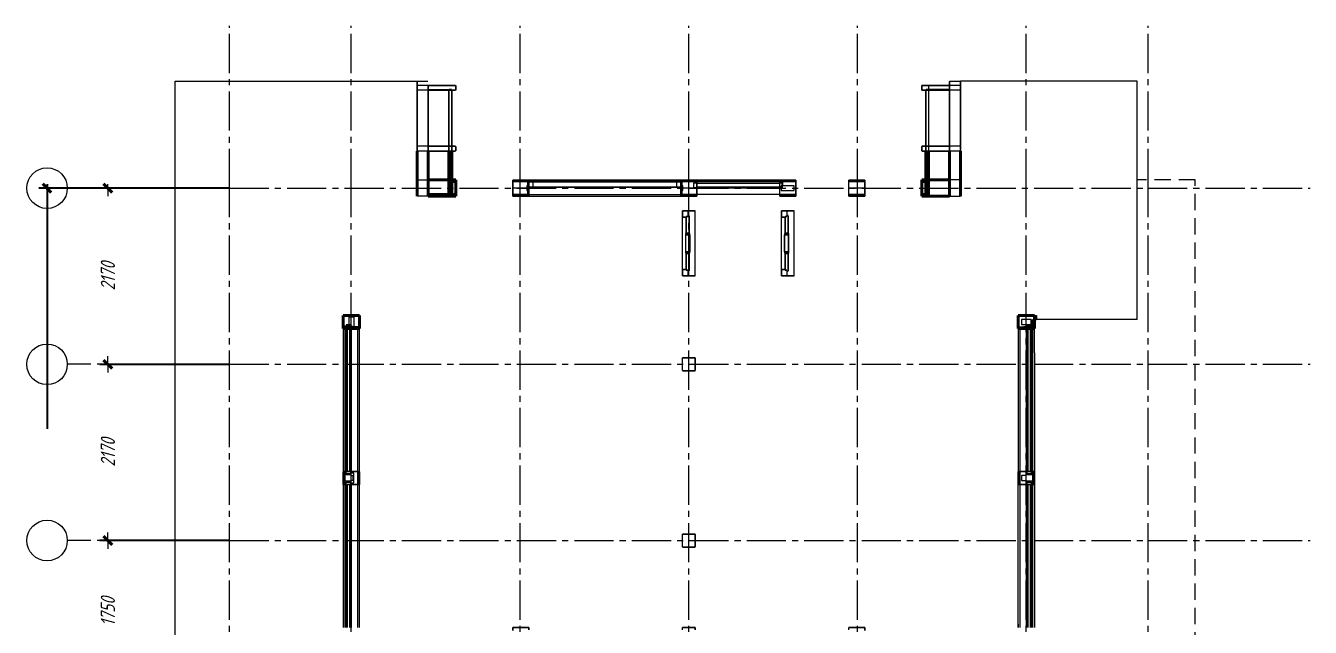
# Model space of a CAD drawing. Header units: millimetres. Extents: x 0 to 5040, y 0 to 770.
# Drawn here: x 2459.9 to 2776.6, y 621.5 to 769.6 of the extents above; entities that cross this region are included whole.
import ezdxf

# ---------------------------------------------------------------- set-up
doc = ezdxf.new("R2010")
doc.units = ezdxf.units.MM
for name, pattern in [('K5LT32768', [0]), ('K5LT_AXLED', [14.165, 9.665, -1.5, 1.5, -1.5]), ('K5LT_BASIC', [0]), ('K5LT_DASHED', [6, 4, -2]), ('K5LT_THIN', [0])]:
    doc.linetypes.add(name, pattern=pattern)
doc.layers.add('Системный слой', color=7, linetype='Continuous')
doc.styles.add('KDIMTEXTSTYLE', font='GOST_AU.SHX', dxfattribs={"width": 0.96, "oblique": 15, "height": 5})
doc.styles.add('KTEXTSTYLE', font='GOST_AU.SHX', dxfattribs={"width": 0.96, "height": 5})
doc.dimstyles.new('KDIMSTYLE (0.02)', dxfattribs={"dimtxt": 5, "dimasz": 1, "dimexe": 2, "dimexo": 0, "dimgap": 1, "dimtad": 1, "dimlfac": 50, "dimtxsty": 'KDIMTEXTSTYLE', "dimsah": 1, "dimcen": 0, "dimdle": 1, "dimadec": 0, "dimazin": 0, "dimtfac": 0.667, "dimtmove": 0, "dimatfit": 3, "dimfxl": 0, "dimtvp": 1, "dimtolj": 1, "dimtzin": 0, "dimarcsym": 0})

# ---------------------------------------------------------------- blocks, each defined once
blk = doc.blocks.new('U21')
at = {"layer": 'Системный слой', "color": 30, "linetype": 'K5LT_AXLED', "lineweight": 18}
for p, q in [((2490.18, 642.83), (2470.18, 642.83)), ((2510.18, 642.83), (2490.18, 642.83)), ((2510.18, 642.83), (2736.58, 642.83)), ((2736.58, 642.83), (2776.58, 642.83))]:
    blk.add_line(p, q, dxfattribs=at)
at = {"layer": 'Системный слой', "color": 7, "linetype": 'K5LT_THIN', "lineweight": 18}
blk.add_arc((2465.18, 642.83), 5, 0, 360, dxfattribs=at)
blk = doc.blocks.new('U22')
at = {"layer": 'Системный слой', "color": 30, "linetype": 'K5LT_AXLED', "lineweight": 18}
for p, q in [((2490.18, 686.23), (2470.18, 686.23)), ((2510.18, 686.23), (2490.18, 686.23)), ((2510.18, 686.23), (2736.58, 686.23)), ((2736.58, 686.23), (2776.58, 686.23))]:
    blk.add_line(p, q, dxfattribs=at)
at = {"layer": 'Системный слой', "color": 7, "linetype": 'K5LT_THIN', "lineweight": 18}
blk.add_arc((2465.18, 686.23), 5, 0, 360, dxfattribs=at)
blk = doc.blocks.new('U23')
at = {"layer": 'Системный слой', "color": 30, "linetype": 'K5LT_AXLED', "lineweight": 18}
for p, q in [((2490.18, 729.63), (2470.18, 729.63)), ((2510.18, 729.63), (2490.18, 729.63)), ((2510.18, 729.63), (2736.58, 729.63)), ((2736.58, 729.63), (2776.58, 729.63))]:
    blk.add_line(p, q, dxfattribs=at)
at = {"layer": 'Системный слой', "color": 7, "linetype": 'K5LT_THIN', "lineweight": 18}
blk.add_arc((2465.18, 729.63), 5, 0, 360, dxfattribs=at)
blk = doc.blocks.new('U24')
at = {"layer": 'Системный слой', "color": 30, "linetype": 'K5LT_AXLED', "lineweight": 18}
for p, q in [((2510.18, 729.63), (2510.18, 769.63)), ((2510.18, 495.83), (2510.18, 729.63)), ((2510.18, 495.83), (2510.18, 475.83)), ((2510.18, 475.83), (2510.18, 455.83))]:
    blk.add_line(p, q, dxfattribs=at)
at = {"layer": 'Системный слой', "color": 7, "linetype": 'K5LT_THIN', "lineweight": 18}
blk.add_arc((2510.18, 450.83), 5, 0, 360, dxfattribs=at)
blk = doc.blocks.new('U25')
at = {"layer": 'Системный слой', "color": 30, "linetype": 'K5LT_AXLED', "lineweight": 18}
for p, q in [((2540.18, 729.63), (2540.18, 769.63)), ((2540.18, 495.83), (2540.18, 729.63)), ((2540.18, 495.83), (2540.18, 475.83)), ((2540.18, 475.83), (2540.18, 455.83))]:
    blk.add_line(p, q, dxfattribs=at)
at = {"layer": 'Системный слой', "color": 7, "linetype": 'K5LT_THIN', "lineweight": 18}
blk.add_arc((2540.18, 450.83), 5, 0, 360, dxfattribs=at)
blk = doc.blocks.new('U26')
at = {"layer": 'Системный слой', "color": 30, "linetype": 'K5LT_AXLED', "lineweight": 18}
for p, q in [((2581.78, 729.63), (2581.78, 769.63)), ((2581.78, 495.83), (2581.78, 729.63)), ((2581.78, 495.83), (2581.78, 475.83)), ((2581.78, 475.83), (2581.78, 455.83))]:
    blk.add_line(p, q, dxfattribs=at)
at = {"layer": 'Системный слой', "color": 7, "linetype": 'K5LT_THIN', "lineweight": 18}
blk.add_arc((2581.78, 450.83), 5, 0, 360, dxfattribs=at)
blk = doc.blocks.new('U27')
at = {"layer": 'Системный слой', "color": 30, "linetype": 'K5LT_AXLED', "lineweight": 18}
for p, q in [((2623.38, 729.63), (2623.38, 769.63)), ((2623.38, 495.83), (2623.38, 729.63)), ((2623.38, 495.83), (2623.38, 475.83)), ((2623.38, 475.83), (2623.38, 455.83))]:
    blk.add_line(p, q, dxfattribs=at)
at = {"layer": 'Системный слой', "color": 7, "linetype": 'K5LT_THIN', "lineweight": 18}
blk.add_arc((2623.38, 450.83), 5, 0, 360, dxfattribs=at)
blk = doc.blocks.new('U28')
at = {"layer": 'Системный слой', "color": 30, "linetype": 'K5LT_AXLED', "lineweight": 18}
for p, q in [((2664.98, 729.63), (2664.98, 769.63)), ((2664.98, 495.83), (2664.98, 729.63)), ((2664.98, 495.83), (2664.98, 475.83)), ((2664.98, 475.83), (2664.98, 455.83))]:
    blk.add_line(p, q, dxfattribs=at)
at = {"layer": 'Системный слой', "color": 7, "linetype": 'K5LT_THIN', "lineweight": 18}
blk.add_arc((2664.98, 450.83), 5, 0, 360, dxfattribs=at)
blk = doc.blocks.new('U29')
at = {"layer": 'Системный слой', "color": 30, "linetype": 'K5LT_AXLED', "lineweight": 18}
for p, q in [((2706.58, 729.63), (2706.58, 769.63)), ((2706.58, 495.83), (2706.58, 729.63)), ((2706.58, 495.83), (2706.58, 475.83)), ((2706.58, 475.83), (2706.58, 455.83))]:
    blk.add_line(p, q, dxfattribs=at)
at = {"layer": 'Системный слой', "color": 7, "linetype": 'K5LT_THIN', "lineweight": 18}
blk.add_arc((2706.58, 450.83), 5, 0, 360, dxfattribs=at)
blk = doc.blocks.new('U30')
at = {"layer": 'Системный слой', "color": 30, "linetype": 'K5LT_AXLED', "lineweight": 18}
for p, q in [((2736.58, 729.63), (2736.58, 769.63)), ((2736.58, 495.83), (2736.58, 729.63)), ((2736.58, 495.83), (2736.58, 475.83)), ((2736.58, 475.83), (2736.58, 455.83))]:
    blk.add_line(p, q, dxfattribs=at)
at = {"layer": 'Системный слой', "color": 7, "linetype": 'K5LT_THIN', "lineweight": 18}
blk.add_arc((2736.58, 450.83), 5, 0, 360, dxfattribs=at)
blk = doc.blocks.new('U16')
at = {"layer": 'Системный слой'}
for name in ['U24', 'U25', 'U26', 'U27', 'U28', 'U29', 'U30', 'U23', 'U22', 'U21']:
    blk.add_blockref(name, (0, 0), dxfattribs=at)
blk = doc.blocks.new('U46')
at = {"layer": 'Системный слой', "color": 7, "linetype": 'K5LT32768', "lineweight": 18}
for p, q in [((2496.73, 616.03), (2496.73, 755.93)), ((2496.73, 755.93), (2556.39, 755.93)), ((2559.11, 754.93), (2556.39, 754.93)), ((2559.11, 753.73), (2556.39, 753.73)), ((2559.13, 753.93), (2564.26, 753.93)), ((2687.63, 753.93), (2682.5, 753.93)), ((2690.37, 754.93), (2687.65, 754.93)), ((2690.37, 753.73), (2687.65, 753.73)), ((2733.93, 755.93), (2690.37, 755.93)), ((2733.93, 697.23), (2733.93, 755.93)), ((2559.11, 739.93), (2556.39, 739.93)), ((2559.11, 738.73), (2556.39, 738.73)), ((2690.37, 739.93), (2687.65, 739.93)), ((2690.37, 738.73), (2687.65, 738.73)), ((2556.39, 731.63), (2559.11, 731.63)), ((2580.38, 731.23), (2580.38, 731.63)), ((2583.58, 731.63), (2583.58, 731.23)), ((2583.98, 731.63), (2621.38, 731.63)), ((2621.78, 731.23), (2621.78, 731.63)), ((2624.98, 731.63), (2624.98, 731.23)), ((2625.38, 731.63), (2645.78, 731.63)), ((2646.58, 731.23), (2646.58, 731.63)), ((2663.18, 731.23), (2663.18, 731.63)), ((2666.38, 731.63), (2666.38, 731.23)), ((2690.37, 731.63), (2687.65, 731.63)), ((2559.11, 731.23), (2559.13, 731.23)), ((2583.44, 729.63), (2579.98, 729.63)), ((2583.58, 730.23), (2583.44, 730.23)), ((2583.44, 730.23), (2583.44, 729.63)), ((2583.44, 729.63), (2583.44, 729.03)), ((2583.44, 729.03), (2583.58, 729.03)), ((2583.58, 731.23), (2583.58, 730.23)), ((2583.58, 729.03), (2583.58, 730.23)), ((2583.58, 729.03), (2583.58, 728.03)), ((2621.38, 731.23), (2583.98, 731.23)), ((2621.78, 730.23), (2621.78, 731.23)), ((2621.92, 730.23), (2621.78, 730.23)), ((2621.78, 729.03), (2621.78, 730.23)), ((2621.78, 729.03), (2621.92, 729.03)), ((2621.78, 728.03), (2621.78, 729.03)), ((2621.92, 729.63), (2621.92, 730.23)), ((2625.38, 729.63), (2621.92, 729.63)), ((2621.92, 729.03), (2621.92, 729.63)), ((2645.78, 731.23), (2625.38, 731.23)), ((2625.38, 729.73), (2645.78, 729.73)), ((2646.18, 729.73), (2646.18, 730.23)), ((2646.38, 730.23), (2646.18, 730.23)), ((2646.18, 729.73), (2646.18, 729.03)), ((2646.18, 729.03), (2649.38, 729.03)), ((2646.38, 730.23), (2646.58, 730.23)), ((2646.58, 730.23), (2646.58, 731.23)), ((2649.38, 730.23), (2646.58, 730.23)), ((2649.38, 729.03), (2649.38, 730.23)), ((2666.78, 729.63), (2662.78, 729.63)), ((2687.65, 731.23), (2687.63, 731.23)), ((2559.11, 727.63), (2556.39, 727.63)), ((2559.13, 728.03), (2559.11, 728.03)), ((2583.58, 728.03), (2583.58, 727.63)), ((2583.98, 728.03), (2621.38, 728.03)), ((2583.98, 727.63), (2621.38, 727.63)), ((2645.78, 728.03), (2625.38, 728.03)), ((2687.63, 728.03), (2687.65, 728.03)), ((2687.65, 727.63), (2690.37, 727.63)), ((2621.78, 724.03), (2621.78, 708.03)), ((2624.98, 708.03), (2624.98, 724.03)), ((2646.18, 724.03), (2646.18, 708.03)), ((2649.38, 708.03), (2649.38, 724.03)), ((2622.62, 713.93), (2622.62, 718.13)), ((2623.58, 713.93), (2623.58, 718.13)), ((2647.02, 713.93), (2647.02, 718.13)), ((2647.98, 713.93), (2647.98, 718.13)), ((2539.58, 697.83), (2539.58, 695.83)), ((2540.78, 697.83), (2539.58, 697.83)), ((2540.78, 697.83), (2540.78, 695.57)), ((2705.38, 697.23), (2705.38, 696.03)), ((2707.78, 697.23), (2705.38, 697.23)), ((2707.78, 696.03), (2707.78, 697.23)), ((2708.18, 697.23), (2708.58, 697.23)), ((2708.58, 698.23), (2709.12, 698.23)), ((2708.58, 697.23), (2709.12, 697.23)), ((2709.12, 698.23), (2709.12, 697.23)), ((2733.93, 697.23), (2709.12, 697.23)), ((2538.18, 695.43), (2538.58, 695.43)), ((2538.18, 695.03), (2538.18, 659.83)), ((2538.88, 695.43), (2538.58, 695.43)), ((2538.58, 695.03), (2538.58, 659.83)), ((2539.58, 695.43), (2538.88, 695.43)), ((2539.58, 695.57), (2539.58, 695.43)), ((2539.58, 695.57), (2540.08, 695.57)), ((2540.08, 695.43), (2539.58, 695.43)), ((2540.08, 695.57), (2540.78, 695.57)), ((2540.08, 695.43), (2540.78, 695.43)), ((2540.08, 659.83), (2540.08, 695.03)), ((2540.78, 695.57), (2540.78, 695.43)), ((2541.78, 695.43), (2540.78, 695.43)), ((2541.78, 695.43), (2542.18, 695.43)), ((2541.78, 659.83), (2541.78, 695.03)), ((2542.18, 659.83), (2542.18, 695.03)), ((2704.58, 695.43), (2704.98, 695.43)), ((2704.58, 695.03), (2704.58, 659.83)), ((2704.98, 695.43), (2705.98, 695.43)), ((2704.98, 695.03), (2704.98, 659.83)), ((2705.38, 696.03), (2707.78, 696.03)), ((2705.98, 695.57), (2706.68, 695.57)), ((2705.98, 695.43), (2705.98, 695.57)), ((2706.68, 695.43), (2705.98, 695.43)), ((2706.68, 695.57), (2707.18, 695.57)), ((2707.18, 695.43), (2706.68, 695.43)), ((2706.68, 695.03), (2706.68, 659.83)), ((2707.18, 695.57), (2707.18, 695.43)), ((2707.88, 695.43), (2707.18, 695.43)), ((2707.88, 695.43), (2708.18, 695.43)), ((2708.18, 695.43), (2708.58, 695.43)), ((2708.18, 659.83), (2708.18, 695.03)), ((2708.58, 689.03), (2708.58, 695.03)), ((2708.58, 689.03), (2708.58, 659.83)), ((2538.58, 659.03), (2538.18, 659.03)), ((2540.08, 659.03), (2538.58, 659.03)), ((2540.08, 659.03), (2540.08, 659.23)), ((2540.18, 659.43), (2540.18, 659.83)), ((2540.78, 659.43), (2540.18, 659.43)), ((2540.18, 658.83), (2540.18, 659.43)), ((2540.18, 658.83), (2540.58, 658.83)), ((2540.18, 657.63), (2540.18, 658.83)), ((2540.58, 658.83), (2540.58, 657.63)), ((2540.78, 657.03), (2540.78, 659.43)), ((2705.38, 658.83), (2705.38, 657.63)), ((2706.58, 658.83), (2705.38, 658.83)), ((2706.58, 658.83), (2706.58, 659.83)), ((2706.58, 657.63), (2706.58, 658.83)), ((2706.68, 659.23), (2706.68, 659.03)), ((2708.18, 659.03), (2706.68, 659.03)), ((2708.58, 659.03), (2708.18, 659.03)), ((2538.58, 657.43), (2538.18, 657.43)), ((2538.18, 656.63), (2538.18, 621.43)), ((2540.08, 657.43), (2538.58, 657.43)), ((2538.58, 656.63), (2538.58, 621.43)), ((2540.08, 657.23), (2540.08, 657.43)), ((2540.08, 621.43), (2540.08, 656.63)), ((2540.58, 657.63), (2540.18, 657.63)), ((2540.18, 657.03), (2540.18, 657.63)), ((2540.18, 657.03), (2540.78, 657.03)), ((2540.18, 656.63), (2540.18, 657.03)), ((2541.78, 621.43), (2541.78, 656.63)), ((2542.18, 621.43), (2542.18, 656.63)), ((2704.58, 622.23), (2704.58, 656.63)), ((2704.98, 656.63), (2704.98, 621.43)), ((2705.38, 657.63), (2706.58, 657.63)), ((2706.58, 656.63), (2706.58, 657.63)), ((2708.18, 657.43), (2706.68, 657.43)), ((2706.68, 657.43), (2706.68, 657.23)), ((2706.68, 656.63), (2706.68, 621.43)), ((2708.58, 657.43), (2708.18, 657.43)), ((2708.18, 621.43), (2708.18, 656.63)), ((2708.58, 656.63), (2708.58, 621.43)), ((2704.58, 622.23), (2704.58, 621.43)), ((2704.58, 622.23), (2704.58, 622.23)), ((2704.58, 621.43), (2704.58, 622.23))]:
    blk.add_line(p, q, dxfattribs=at)
at = {"layer": 'Системный слой', "color": 5, "linetype": 'K5LT_BASIC', "lineweight": 40}
for p, q in [((2556.39, 731.63), (2556.39, 738.73)), ((2559.13, 731.63), (2559.13, 738.73)), ((2564.26, 731.63), (2564.26, 738.73)), ((2564.94, 738.73), (2564.94, 731.63)), ((2681.82, 731.63), (2681.82, 738.73)), ((2682.5, 731.63), (2682.5, 738.73)), ((2687.63, 731.63), (2687.63, 738.73)), ((2690.37, 738.73), (2690.37, 731.63)), ((2556.39, 727.63), (2556.39, 731.63)), ((2559.11, 731.63), (2559.13, 731.63)), ((2559.11, 731.23), (2559.11, 731.63)), ((2559.13, 731.63), (2564.26, 731.63)), ((2559.13, 731.23), (2559.13, 731.63)), ((2564.26, 731.63), (2564.94, 731.63)), ((2564.26, 731.23), (2564.26, 731.63)), ((2564.94, 731.63), (2565.95, 731.63)), ((2564.94, 731.63), (2564.94, 731.23)), ((2565.95, 731.63), (2565.95, 731.23)), ((2680.81, 731.63), (2681.82, 731.63)), ((2680.81, 731.23), (2680.81, 731.63)), ((2681.82, 731.63), (2682.5, 731.63)), ((2681.82, 731.23), (2681.82, 731.63)), ((2682.5, 731.63), (2687.63, 731.63)), ((2682.5, 731.23), (2682.5, 731.63)), ((2687.63, 731.23), (2687.63, 731.63)), ((2687.63, 731.63), (2687.65, 731.63)), ((2687.65, 731.63), (2687.65, 731.23)), ((2690.37, 731.63), (2690.37, 727.63)), ((2559.11, 728.03), (2559.11, 731.23)), ((2559.13, 728.03), (2559.13, 731.23)), ((2564.26, 731.23), (2564.94, 731.23)), ((2564.26, 728.03), (2564.26, 731.23)), ((2564.94, 731.23), (2565.95, 731.23)), ((2564.94, 731.23), (2564.94, 728.03)), ((2565.95, 731.23), (2565.95, 728.03)), ((2680.81, 728.03), (2680.81, 731.23)), ((2680.81, 731.23), (2681.82, 731.23)), ((2681.82, 731.23), (2682.5, 731.23)), ((2681.82, 728.03), (2681.82, 731.23)), ((2682.5, 728.03), (2682.5, 731.23)), ((2687.63, 731.23), (2687.63, 728.03)), ((2687.65, 731.23), (2687.65, 728.03)), ((2559.11, 727.63), (2559.11, 728.03)), ((2559.13, 727.63), (2559.11, 727.63)), ((2564.26, 728.03), (2559.13, 728.03)), ((2559.13, 727.63), (2559.13, 728.03)), ((2564.26, 727.63), (2559.13, 727.63)), ((2564.94, 728.03), (2564.26, 728.03)), ((2564.26, 727.63), (2564.26, 728.03)), ((2564.94, 727.63), (2564.26, 727.63)), ((2565.95, 728.03), (2564.94, 728.03)), ((2564.94, 728.03), (2564.94, 727.63)), ((2565.95, 727.63), (2564.94, 727.63)), ((2565.95, 728.03), (2565.95, 727.63)), ((2680.81, 727.63), (2680.81, 728.03)), ((2681.82, 728.03), (2680.81, 728.03)), ((2681.82, 727.63), (2680.81, 727.63)), ((2682.5, 728.03), (2681.82, 728.03)), ((2681.82, 727.63), (2681.82, 728.03)), ((2682.5, 727.63), (2681.82, 727.63)), ((2682.5, 727.63), (2682.5, 728.03)), ((2687.63, 727.63), (2682.5, 727.63)), ((2687.63, 727.63), (2687.63, 728.03)), ((2687.65, 727.63), (2687.63, 727.63)), ((2687.65, 728.03), (2687.65, 727.63)), ((2538.18, 698.23), (2538.58, 698.23)), ((2538.18, 695.43), (2538.18, 698.23)), ((2538.58, 698.23), (2541.78, 698.23)), ((2541.78, 698.23), (2542.18, 698.23)), ((2542.18, 698.23), (2542.18, 695.43)), ((2704.58, 695.43), (2704.58, 698.23)), ((2704.58, 698.23), (2704.98, 698.23)), ((2708.18, 698.23), (2704.98, 698.23)), ((2708.18, 698.23), (2708.18, 698.23)), ((2708.18, 698.23), (2708.58, 698.23)), ((2708.18, 697.23), (2708.18, 695.43)), ((2708.58, 698.23), (2708.58, 697.23)), ((2708.58, 695.43), (2708.58, 697.23)), ((2538.18, 695.03), (2538.18, 695.43)), ((2538.58, 695.03), (2538.18, 695.03)), ((2538.58, 695.03), (2538.58, 695.43)), ((2538.88, 695.03), (2538.58, 695.03)), ((2538.88, 695.83), (2538.88, 695.43)), ((2539.58, 695.83), (2538.88, 695.83)), ((2538.88, 695.43), (2538.88, 695.03)), ((2538.98, 695.03), (2538.88, 695.03)), ((2538.98, 659.83), (2538.98, 695.03)), ((2538.98, 695.03), (2539.98, 695.03)), ((2540.08, 695.83), (2539.58, 695.83)), ((2539.98, 695.03), (2539.98, 659.83)), ((2540.08, 695.03), (2539.98, 695.03)), ((2540.08, 695.57), (2540.08, 695.83)), ((2540.08, 695.43), (2540.08, 695.57)), ((2540.08, 695.03), (2540.08, 695.43)), ((2541.78, 695.03), (2540.08, 695.03)), ((2541.78, 695.03), (2541.78, 695.43)), ((2542.18, 695.03), (2541.78, 695.03)), ((2542.18, 695.43), (2542.18, 695.03)), ((2704.58, 695.03), (2704.58, 695.43)), ((2704.98, 695.03), (2704.58, 695.03)), ((2704.98, 695.03), (2704.98, 695.43)), ((2706.68, 695.03), (2704.98, 695.03)), ((2707.88, 695.83), (2706.68, 695.83)), ((2706.68, 695.83), (2706.68, 695.57)), ((2706.68, 695.57), (2706.68, 695.43)), ((2706.68, 695.43), (2706.68, 695.03)), ((2706.78, 695.03), (2706.68, 695.03)), ((2706.78, 659.83), (2706.78, 695.03)), ((2706.78, 695.03), (2707.78, 695.03)), ((2707.78, 695.03), (2707.78, 659.83)), ((2707.88, 695.03), (2707.78, 695.03)), ((2707.88, 695.43), (2707.88, 695.83)), ((2707.88, 695.03), (2707.88, 695.43)), ((2708.18, 695.03), (2707.88, 695.03)), ((2708.18, 695.43), (2708.18, 695.03)), ((2708.58, 695.03), (2708.18, 695.03)), ((2708.58, 695.43), (2708.58, 695.03)), ((2538.98, 621.43), (2538.98, 656.63)), ((2539.98, 656.63), (2539.98, 621.43)), ((2706.78, 621.43), (2706.78, 656.63)), ((2707.78, 656.63), (2707.78, 621.43))]:
    blk.add_line(p, q, dxfattribs=at)
at = {"layer": 'Системный слой', "color": 7, "linetype": 'K5LT_DASHED', "lineweight": 18}
for p, q in [((2748.18, 731.63), (2733.93, 731.63)), ((2748.18, 496.23), (2748.18, 731.63))]:
    blk.add_line(p, q, dxfattribs=at)
at = {"layer": 'Системный слой', "color": 5, "linetype": 'K5LT_BASIC', "const_width": 0.4}
for points in [[(2556.39, 755.93), (2559.13, 755.93)], [(2556.39, 754.93), (2556.39, 755.93)], [(2556.39, 753.73), (2556.39, 754.93)], [(2556.39, 739.93), (2556.39, 753.73)], [(2559.11, 753.73), (2559.11, 754.93)], [(2559.11, 754.93), (2559.13, 754.93)], [(2559.13, 753.73), (2559.11, 753.73)], [(2559.13, 753.93), (2559.13, 754.93)], [(2559.13, 754.93), (2565.95, 754.93)], [(2559.13, 753.73), (2559.13, 753.93)], [(2559.13, 753.73), (2564.26, 753.73)], [(2559.13, 739.93), (2559.13, 753.73)], [(2564.26, 753.93), (2564.94, 753.93)], [(2564.26, 753.73), (2564.26, 753.93)], [(2564.26, 753.73), (2564.94, 753.73)], [(2564.26, 739.93), (2564.26, 753.73)], [(2564.94, 753.93), (2564.94, 753.73)], [(2565.95, 753.73), (2564.94, 753.73)], [(2564.94, 753.73), (2564.94, 739.93)], [(2565.95, 754.93), (2565.95, 753.73)], [(2680.81, 753.73), (2680.81, 754.93)], [(2680.81, 754.93), (2682.5, 754.93)], [(2681.82, 753.73), (2680.81, 753.73)], [(2681.82, 753.93), (2682.5, 753.93)], [(2681.82, 753.73), (2681.82, 753.93)], [(2682.5, 753.73), (2681.82, 753.73)], [(2681.82, 739.93), (2681.82, 753.73)], [(2682.5, 754.93), (2687.63, 754.93)], [(2682.5, 753.93), (2682.5, 754.93)], [(2682.5, 753.93), (2682.5, 753.73)], [(2687.63, 753.73), (2682.5, 753.73)], [(2682.5, 753.73), (2682.5, 739.93)], [(2687.63, 755.93), (2690.37, 755.93)], [(2687.63, 754.93), (2687.63, 755.93)], [(2687.65, 754.93), (2687.63, 754.93)], [(2687.63, 754.93), (2687.63, 753.93)], [(2687.63, 753.93), (2687.63, 753.73)], [(2687.65, 753.73), (2687.63, 753.73)], [(2687.63, 753.73), (2687.63, 739.93)], [(2687.65, 754.93), (2687.65, 753.73)], [(2690.37, 755.93), (2690.37, 754.93)], [(2690.37, 754.93), (2690.37, 753.73)], [(2690.37, 753.73), (2690.37, 739.93)], [(2556.39, 738.73), (2556.39, 739.93)], [(2559.11, 738.73), (2559.11, 739.93)], [(2559.11, 739.93), (2559.13, 739.93)], [(2559.13, 738.73), (2559.11, 738.73)], [(2559.13, 738.73), (2559.13, 739.93)], [(2559.13, 739.93), (2564.26, 739.93)], [(2564.26, 738.73), (2559.13, 738.73)], [(2564.26, 739.93), (2564.94, 739.93)], [(2564.26, 738.73), (2564.26, 739.93)], [(2564.26, 738.73), (2564.94, 738.73)], [(2564.94, 739.93), (2565.95, 739.93)], [(2564.94, 739.93), (2564.94, 738.73)], [(2565.95, 738.73), (2564.94, 738.73)], [(2565.95, 739.93), (2565.95, 738.73)], [(2680.81, 738.73), (2680.81, 739.93)], [(2680.81, 739.93), (2681.82, 739.93)], [(2681.82, 738.73), (2680.81, 738.73)], [(2681.82, 739.93), (2682.5, 739.93)], [(2681.82, 738.73), (2681.82, 739.93)], [(2682.5, 738.73), (2681.82, 738.73)], [(2682.5, 739.93), (2687.63, 739.93)], [(2682.5, 738.73), (2682.5, 739.93)], [(2687.63, 738.73), (2682.5, 738.73)], [(2687.63, 739.93), (2687.65, 739.93)], [(2687.63, 738.73), (2687.63, 739.93)], [(2687.65, 738.73), (2687.63, 738.73)], [(2687.65, 739.93), (2687.65, 738.73)], [(2690.37, 739.93), (2690.37, 738.73)], [(2580.38, 731.63), (2579.98, 731.63)], [(2579.98, 731.23), (2579.98, 731.63)], [(2583.58, 731.63), (2580.38, 731.63)], [(2583.98, 731.63), (2583.58, 731.63)], [(2583.98, 731.63), (2583.98, 731.23)], [(2621.78, 731.63), (2621.38, 731.63)], [(2621.38, 731.23), (2621.38, 731.63)], [(2624.98, 731.63), (2621.78, 731.63)], [(2625.38, 731.63), (2624.98, 731.63)], [(2625.38, 731.63), (2625.38, 731.23)], [(2645.78, 731.23), (2645.78, 731.63)], [(2645.78, 731.63), (2646.58, 731.63)], [(2646.58, 731.63), (2649.78, 731.63)], [(2649.78, 731.23), (2649.78, 731.63)], [(2663.18, 731.63), (2662.78, 731.63)], [(2662.78, 731.23), (2662.78, 731.63)], [(2666.38, 731.63), (2663.18, 731.63)], [(2666.78, 731.63), (2666.38, 731.63)], [(2666.78, 731.63), (2666.78, 731.23)], [(2579.98, 731.23), (2580.38, 731.23)], [(2579.98, 731.23), (2579.98, 729.63)], [(2579.98, 729.63), (2579.98, 728.03)], [(2580.38, 731.23), (2583.58, 731.23)], [(2583.58, 731.23), (2583.98, 731.23)], [(2583.98, 731.23), (2583.98, 731.19)], [(2583.98, 729.83), (2583.98, 731.19)], [(2583.98, 731.19), (2584.97, 731.19)], [(2584.97, 729.83), (2583.98, 729.83)], [(2583.98, 729.83), (2583.98, 728.03)], [(2584.97, 731.19), (2620.39, 731.19)], [(2584.97, 729.83), (2584.97, 731.19)], [(2620.39, 729.83), (2584.97, 729.83)], [(2620.39, 731.19), (2620.39, 729.83)], [(2620.39, 731.19), (2621.38, 731.19)], [(2621.38, 729.83), (2620.39, 729.83)], [(2621.38, 731.23), (2621.78, 731.23)], [(2621.38, 731.19), (2621.38, 731.23)], [(2621.38, 729.83), (2621.38, 731.19)], [(2621.38, 728.03), (2621.38, 729.83)], [(2621.78, 731.23), (2624.98, 731.23)], [(2625.38, 730.93), (2624.58, 730.93)], [(2624.58, 730.93), (2624.58, 729.73)], [(2624.58, 729.73), (2625.38, 729.73)], [(2624.98, 731.23), (2625.38, 731.23)], [(2625.38, 731.23), (2625.38, 730.93)], [(2625.38, 730.93), (2625.38, 730.83)], [(2625.38, 730.83), (2645.78, 730.83)], [(2625.38, 729.83), (2625.38, 730.83)], [(2645.78, 729.83), (2625.38, 729.83)], [(2625.38, 729.83), (2625.38, 729.73)], [(2625.38, 729.73), (2625.38, 729.63)], [(2625.38, 728.03), (2625.38, 729.63)], [(2645.78, 730.93), (2645.78, 731.23)], [(2645.78, 731.23), (2646.58, 731.23)], [(2646.38, 730.93), (2645.78, 730.93)], [(2645.78, 730.83), (2645.78, 730.93)], [(2645.78, 730.83), (2645.78, 729.83)], [(2645.78, 729.73), (2645.78, 729.83)], [(2646.18, 729.73), (2645.78, 729.73)], [(2645.78, 729.73), (2645.78, 728.03)], [(2646.18, 729.73), (2646.38, 729.73)], [(2646.38, 730.93), (2646.38, 730.23)], [(2646.38, 729.73), (2646.38, 730.23)], [(2646.58, 731.23), (2649.78, 731.23)], [(2649.78, 728.03), (2649.78, 731.23)], [(2662.78, 729.63), (2662.78, 731.23)], [(2662.78, 731.23), (2663.18, 731.23)], [(2662.78, 729.63), (2662.78, 728.03)], [(2663.18, 731.23), (2666.38, 731.23)], [(2666.38, 731.23), (2666.78, 731.23)], [(2666.78, 729.63), (2666.78, 731.23)], [(2666.78, 728.03), (2666.78, 729.63)], [(2579.98, 727.63), (2579.98, 728.03)], [(2583.58, 728.03), (2579.98, 728.03)], [(2583.58, 727.63), (2579.98, 727.63)], [(2583.98, 728.03), (2583.58, 728.03)], [(2583.58, 727.63), (2583.98, 727.63)], [(2583.98, 728.03), (2583.98, 727.63)], [(2621.78, 728.03), (2621.38, 728.03)], [(2621.38, 727.63), (2621.38, 728.03)], [(2621.38, 727.63), (2621.78, 727.63)], [(2621.78, 728.03), (2624.98, 728.03)], [(2621.78, 727.63), (2621.78, 728.03)], [(2624.98, 727.63), (2621.78, 727.63)], [(2624.98, 728.03), (2624.98, 727.63)], [(2625.38, 728.03), (2624.98, 728.03)], [(2625.38, 727.63), (2624.98, 727.63)], [(2625.38, 728.03), (2625.38, 727.63)], [(2645.78, 727.63), (2645.78, 728.03)], [(2646.18, 728.03), (2645.78, 728.03)], [(2646.18, 727.63), (2645.78, 727.63)], [(2646.18, 728.03), (2649.38, 728.03)], [(2646.18, 727.63), (2646.18, 728.03)], [(2649.38, 727.63), (2646.18, 727.63)], [(2649.38, 728.03), (2649.38, 727.63)], [(2649.78, 728.03), (2649.38, 728.03)], [(2649.78, 727.63), (2649.38, 727.63)], [(2649.78, 728.03), (2649.78, 727.63)], [(2662.78, 727.63), (2662.78, 728.03)], [(2666.78, 728.03), (2662.78, 728.03)], [(2666.78, 727.63), (2662.78, 727.63)], [(2666.78, 728.03), (2666.78, 727.63)], [(2621.82, 724.03), (2621.78, 724.03)], [(2621.82, 724.03), (2623.18, 724.03)], [(2621.82, 722.47), (2621.82, 724.03)], [(2622.72, 722.47), (2621.82, 722.47)], [(2623.18, 722.67), (2622.72, 722.67)], [(2622.72, 722.67), (2622.72, 722.47)], [(2622.72, 718.53), (2622.72, 722.47)], [(2623.18, 724.03), (2623.18, 722.87)], [(2624.98, 724.03), (2623.18, 724.03)], [(2623.18, 722.67), (2623.18, 722.87)], [(2623.18, 722.87), (2623.48, 722.87)], [(2623.48, 722.87), (2623.48, 718.53)], [(2646.22, 724.03), (2646.18, 724.03)], [(2646.22, 724.03), (2647.58, 724.03)], [(2646.22, 722.47), (2646.22, 724.03)], [(2647.12, 722.47), (2646.22, 722.47)], [(2647.58, 722.67), (2647.12, 722.67)], [(2647.12, 722.67), (2647.12, 722.47)], [(2647.12, 718.53), (2647.12, 722.47)], [(2647.58, 724.03), (2647.58, 722.87)], [(2649.38, 724.03), (2647.58, 724.03)], [(2647.58, 722.67), (2647.58, 722.87)], [(2647.58, 722.87), (2647.88, 722.87)], [(2647.88, 722.87), (2647.88, 718.53)], [(2622.6, 713.93), (2622.6, 718.13)], [(2622.6, 718.13), (2622.62, 718.13)], [(2622.62, 718.13), (2622.62, 718.53)], [(2622.62, 718.53), (2622.72, 718.53)], [(2623.58, 718.13), (2622.62, 718.13)], [(2623.48, 718.53), (2622.72, 718.53)], [(2623.48, 718.53), (2623.58, 718.53)], [(2623.58, 718.53), (2623.58, 718.13)], [(2623.58, 718.13), (2623.6, 718.13)], [(2623.6, 718.13), (2623.6, 713.93)], [(2647, 713.93), (2647, 718.13)], [(2647, 718.13), (2647.02, 718.13)], [(2647.02, 718.13), (2647.02, 718.53)], [(2647.02, 718.53), (2647.12, 718.53)], [(2647.98, 718.13), (2647.02, 718.13)], [(2647.88, 718.53), (2647.12, 718.53)], [(2647.88, 718.53), (2647.98, 718.53)], [(2647.98, 718.53), (2647.98, 718.13)], [(2647.98, 718.13), (2648, 718.13)], [(2648, 718.13), (2648, 713.93)], [(2622.62, 713.93), (2622.6, 713.93)], [(2622.62, 713.53), (2622.62, 713.93)], [(2622.62, 713.93), (2623.58, 713.93)], [(2622.72, 713.53), (2622.62, 713.53)], [(2622.72, 713.53), (2623.48, 713.53)], [(2622.72, 709.59), (2622.72, 713.53)], [(2623.48, 713.53), (2623.48, 709.19)], [(2623.58, 713.53), (2623.48, 713.53)], [(2623.58, 713.93), (2623.58, 713.53)], [(2623.6, 713.93), (2623.58, 713.93)], [(2647.02, 713.93), (2647, 713.93)], [(2647.02, 713.53), (2647.02, 713.93)], [(2647.02, 713.93), (2647.98, 713.93)], [(2647.12, 713.53), (2647.02, 713.53)], [(2647.12, 713.53), (2647.88, 713.53)], [(2647.12, 709.59), (2647.12, 713.53)], [(2647.88, 713.53), (2647.88, 709.19)], [(2647.98, 713.53), (2647.88, 713.53)], [(2647.98, 713.93), (2647.98, 713.53)], [(2648, 713.93), (2647.98, 713.93)], [(2621.82, 709.59), (2622.72, 709.59)], [(2621.82, 708.03), (2621.82, 709.59)], [(2622.72, 709.59), (2622.72, 709.39)], [(2622.72, 709.39), (2623.18, 709.39)], [(2623.18, 709.19), (2623.18, 709.39)], [(2623.48, 709.19), (2623.18, 709.19)], [(2623.18, 709.19), (2623.18, 708.03)], [(2646.22, 709.59), (2647.12, 709.59)], [(2646.22, 708.03), (2646.22, 709.59)], [(2647.12, 709.59), (2647.12, 709.39)], [(2647.12, 709.39), (2647.58, 709.39)], [(2647.58, 709.19), (2647.58, 709.39)], [(2647.88, 709.19), (2647.58, 709.19)], [(2647.58, 709.19), (2647.58, 708.03)], [(2621.78, 708.03), (2621.82, 708.03)], [(2623.18, 708.03), (2621.82, 708.03)], [(2623.18, 708.03), (2624.98, 708.03)], [(2646.18, 708.03), (2646.22, 708.03)], [(2647.58, 708.03), (2646.22, 708.03)], [(2647.58, 708.03), (2649.38, 708.03)], [(2621.78, 687.83), (2624.98, 687.83)], [(2621.78, 684.63), (2621.78, 687.83)], [(2624.98, 687.83), (2624.98, 684.63)], [(2624.98, 684.63), (2621.78, 684.63)], [(2538.18, 659.83), (2538.58, 659.83)], [(2538.18, 659.83), (2538.18, 659.03)], [(2538.18, 657.43), (2538.18, 659.03)], [(2538.58, 659.83), (2538.88, 659.83)], [(2538.58, 659.03), (2538.58, 659.83)], [(2538.58, 657.43), (2538.58, 659.03)], [(2538.88, 659.83), (2538.88, 659.23)], [(2538.88, 659.83), (2538.98, 659.83)], [(2538.88, 659.23), (2540.08, 659.23)], [(2539.98, 659.83), (2538.98, 659.83)], [(2539.98, 659.83), (2540.08, 659.83)], [(2540.08, 659.23), (2540.08, 659.83)], [(2540.18, 659.83), (2540.08, 659.83)], [(2540.18, 659.83), (2541.78, 659.83)], [(2541.78, 659.83), (2541.78, 656.63)], [(2541.78, 659.83), (2542.18, 659.83)], [(2542.18, 659.83), (2542.18, 656.63)], [(2704.58, 656.63), (2704.58, 659.83)], [(2704.58, 659.83), (2704.98, 659.83)], [(2704.98, 656.63), (2704.98, 659.83)], [(2706.58, 659.83), (2704.98, 659.83)], [(2706.68, 659.83), (2706.58, 659.83)], [(2706.68, 659.83), (2706.68, 659.23)], [(2706.68, 659.83), (2706.78, 659.83)], [(2706.68, 659.23), (2707.88, 659.23)], [(2707.78, 659.83), (2706.78, 659.83)], [(2707.78, 659.83), (2707.88, 659.83)], [(2707.88, 659.23), (2707.88, 659.83)], [(2707.88, 659.83), (2708.18, 659.83)], [(2708.18, 659.83), (2708.58, 659.83)], [(2708.18, 659.83), (2708.18, 659.03)], [(2708.18, 659.03), (2708.18, 657.43)], [(2708.58, 659.03), (2708.58, 659.83)], [(2708.58, 659.03), (2708.58, 657.43)], [(2538.18, 656.63), (2538.18, 657.43)], [(2538.58, 656.63), (2538.18, 656.63)], [(2538.58, 656.63), (2538.58, 657.43)], [(2538.88, 656.63), (2538.58, 656.63)], [(2538.88, 657.23), (2538.88, 656.63)], [(2540.08, 657.23), (2538.88, 657.23)], [(2538.98, 656.63), (2538.88, 656.63)], [(2538.98, 656.63), (2539.98, 656.63)], [(2540.08, 656.63), (2539.98, 656.63)], [(2540.08, 656.63), (2540.08, 657.23)], [(2540.08, 656.63), (2540.18, 656.63)], [(2540.18, 656.63), (2541.78, 656.63)], [(2542.18, 656.63), (2541.78, 656.63)], [(2704.98, 656.63), (2704.58, 656.63)], [(2706.58, 656.63), (2704.98, 656.63)], [(2706.58, 656.63), (2706.68, 656.63)], [(2706.68, 657.23), (2706.68, 656.63)], [(2707.88, 657.23), (2706.68, 657.23)], [(2706.78, 656.63), (2706.68, 656.63)], [(2706.78, 656.63), (2707.78, 656.63)], [(2707.88, 656.63), (2707.78, 656.63)], [(2707.88, 656.63), (2707.88, 657.23)], [(2708.18, 656.63), (2707.88, 656.63)], [(2708.18, 657.43), (2708.18, 656.63)], [(2708.58, 656.63), (2708.18, 656.63)], [(2708.58, 657.43), (2708.58, 656.63)], [(2621.78, 644.43), (2624.98, 644.43)], [(2621.78, 641.23), (2621.78, 644.43)], [(2624.98, 641.23), (2624.98, 644.43)], [(2624.98, 641.23), (2621.78, 641.23)], [(2579.98, 621.43), (2583.98, 621.43)], [(2579.98, 620.63), (2579.98, 621.43)], [(2583.98, 621.43), (2583.98, 620.83)], [(2621.78, 621.43), (2624.98, 621.43)], [(2621.78, 620.83), (2621.78, 621.43)], [(2624.98, 621.43), (2624.98, 620.83)], [(2662.78, 621.43), (2666.78, 621.43)], [(2662.78, 620.83), (2662.78, 621.43)], [(2666.78, 621.43), (2666.78, 620.63)]]:
    blk.add_lwpolyline(points, dxfattribs=at)
blk = doc.blocks.new('KDIMARROW_03')
at = {"layer": 'Системный слой', "color": 0, "linetype": 'K5LT_BASIC', "lineweight": 40}
blk.add_line((-1.06, -1.06), (1.06, 1.06), dxfattribs=at)
at = {"layer": 'Системный слой', "color": 0, "linetype": 'K5LT_THIN', "lineweight": 18}
for q in [(-1, 0), (2, 0)]:
    blk.add_line((0, 0), q, dxfattribs=at)

msp = doc.modelspace()

# ---------------------------------------------------------------- block references
at = {"layer": 'Системный слой'}
for name in ['U16', 'U46']:
    msp.add_blockref(name, (0, 0), dxfattribs=at)

# ---------------------------------------------------------------- dimensions: what is measured, and where the dimension line sits
at = {"layer": 'Системный слой', "color": 7}
for base, p1, p2, location in [((2465.18, 495.82705), (2510.18, 729.62705), (2510.18, 495.82705), (2465.18, 612.72705)), ((2480.18, 686.22705), (2510.18, 729.62705), (2510.18, 686.22705), (2480.18, 707.92705)), ((2480.18, 642.82705), (2510.18, 686.22705), (2510.18, 642.82705), (2480.18, 664.52705)), ((2480.18, 607.82705), (2510.18, 642.82705), (2510.18, 607.82705), (2480.18, 625.32705))]:
    msp.add_linear_dim(base=base, p1=p1, p2=p2, angle=90, location=location, dimstyle='KDIMSTYLE (0.02)', override={"dimexo": 0, "dimpost": '\\H3.5;\\W0.965;\\Q15;<>', "dimblk1": 'KDIMARROW_03', "dimblk2": 'KDIMARROW_03', "dimse1": 0, "dimse2": 0, "dimclrt": 7, "dimtolj": 1}, dxfattribs=at).render()

doc.saveas('drawing.dxf')
